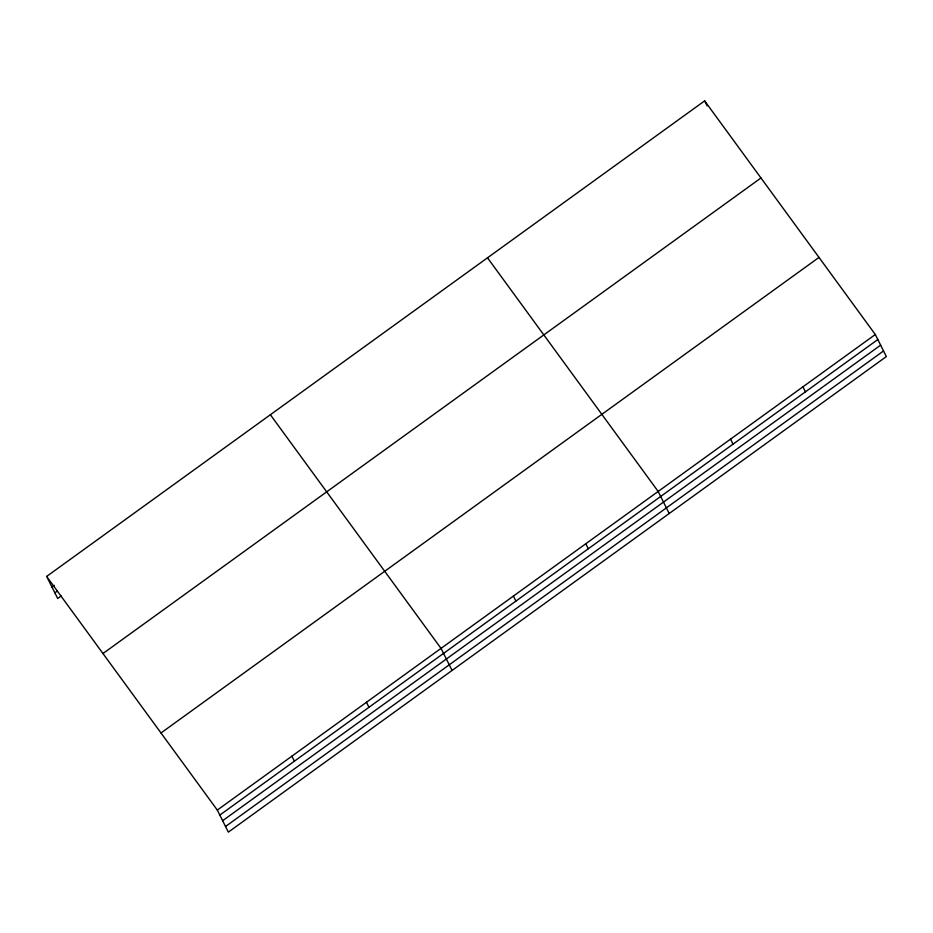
<?xml version="1.0" encoding="UTF-8"?>
<svg xmlns="http://www.w3.org/2000/svg" width="933" height="933" viewBox="0 0 933 933"><rect width="100%" height="100%" fill="white"/><g stroke="black" fill="none" stroke-linecap="round" stroke-linejoin="round"><path stroke-width="1.4" d="M46.65 576.431L704.648 100.869L875.306 334.515L886.35 356.569L228.352 832.131L217.307 810.077L46.65 576.431L57.694 598.485L61.181 595.954M51.98 587.067L54.301 585.388M54.872 592.863L57.205 591.172M102.968 653.532L760.966 177.981M160.989 732.976L818.987 257.415M217.307 810.077L875.306 334.515M219.815 815.092L877.813 339.53M222.637 820.713L880.635 345.152M225.529 826.498L883.539 350.948M487.504 257.811L658.173 491.458L669.206 513.5M270.372 414.742L441.029 648.388L452.073 670.43M704.648 100.869L707.156 105.884M802.928 386.833L805.436 391.837M730.551 439.14L733.058 444.155M585.784 543.764L588.303 548.779M513.407 596.07L515.914 601.085M366.459 702.281L368.967 707.296M291.877 756.185L294.396 761.188"/></g></svg>
